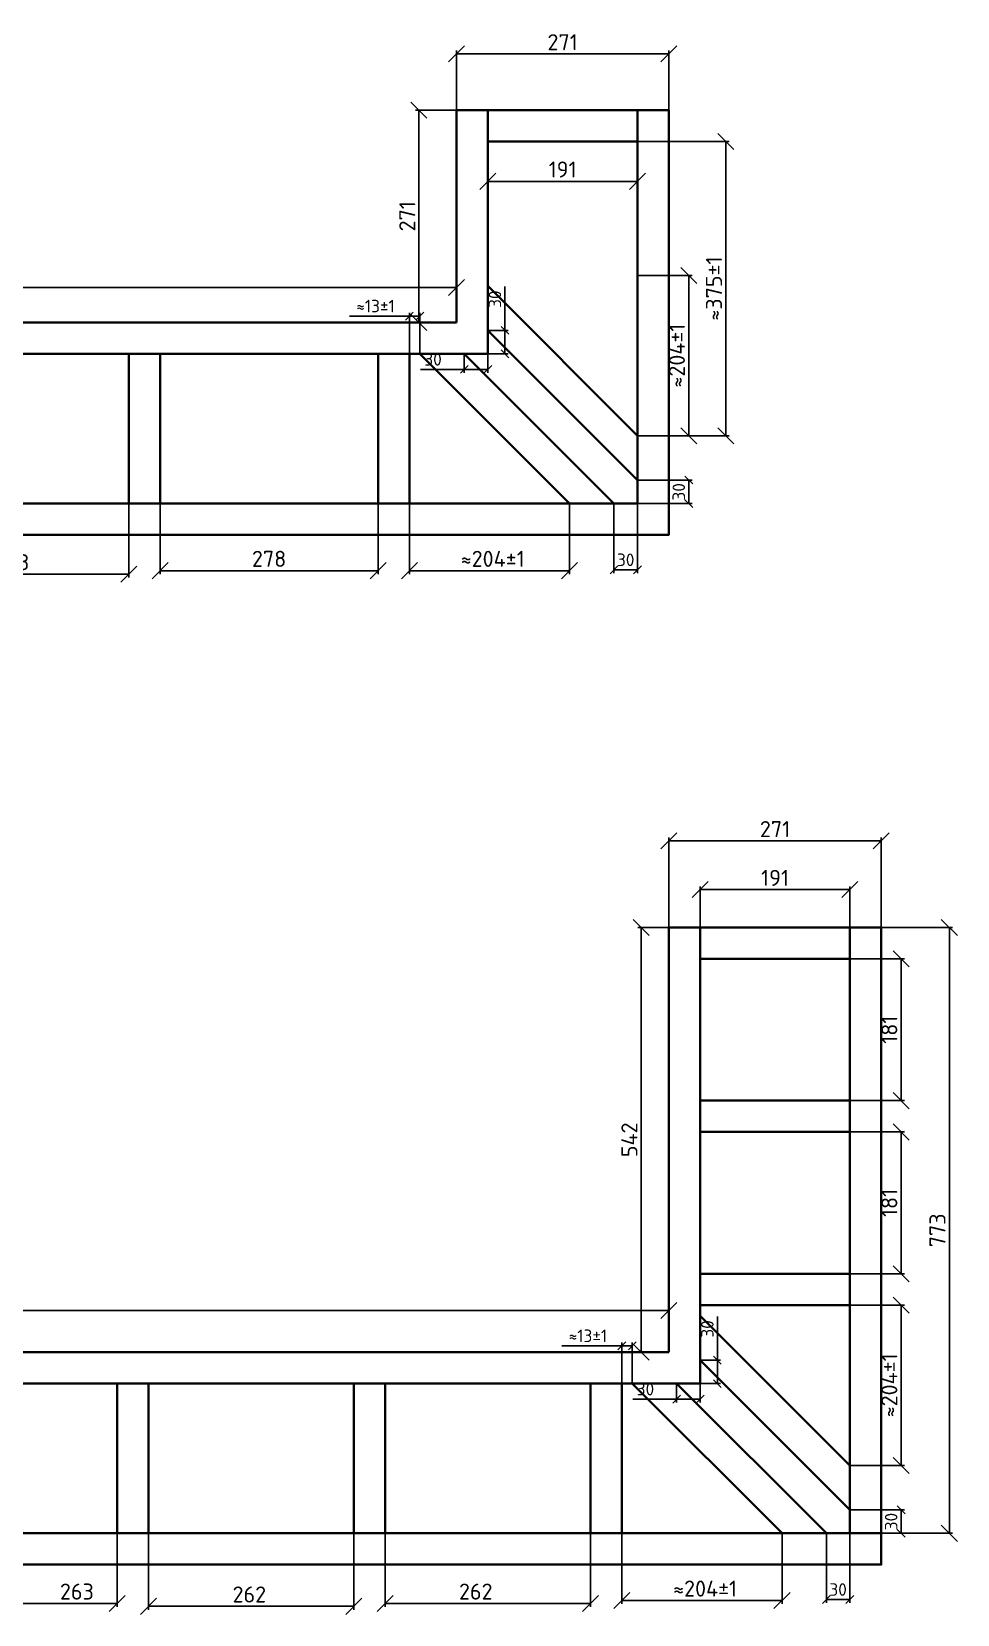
# Model space of a CAD drawing. Header units: millimetres. Extents: x 63961 to 279437, y 165795 to 374915.
# Drawn here: x 125062 to 126243, y 171550 to 173569 of the extents above; entities that cross this region are included whole.
import ezdxf

# ---------------------------------------------------------------- set-up
doc = ezdxf.new("R2010")
doc.units = ezdxf.units.MM
doc.linetypes.add('ACAD_ISO03W100', pattern=[30, 12, -18])
doc.layers.add('Профиль 40x40', color=220, linetype='Continuous', lineweight=35)
doc.layers.add('Размеры', color=150, linetype='Continuous', lineweight=0)
doc.layers.add('Ступень СМ305 Невидимая', color=52, linetype='ACAD_ISO03W100')
doc.styles.get("Standard").update_dxf_attribs({"font": 'isocpeur.ttf'})
doc.dimstyles.new('Копия Аннотативный', dxfattribs={"dimscale": 0, "dimtxt": 20.5, "dimasz": 20.5, "dimexe": 4.25, "dimexo": 0.625, "dimgap": 4.625, "dimtad": 1, "dimtxsty": 'Standard', "dimblk": 'OBLIQUE', "dimcen": 20.5, "dimclrd": 256, "dimclrt": 256, "dimadec": 0, "dimazin": 0, "dimtfac": 1, "dimtmove": 0, "dimatfit": 3, "dimfxl": 1, "dimtfillclr": 4, "dimarcsym": 0})

# ---------------------------------------------------------------- blocks, each defined once
blk = doc.blocks.new('_Oblique')
at = {"color": 0, "linetype": 'ByBlock', "lineweight": -2}
blk.add_line((-0.5, -0.5), (0.5, 0.5), dxfattribs=at)
blk = doc.blocks.new('*D342')
at = {"layer": 'Defpoints', "color": 0, "transparency": 16777216}
for p in [(125604.1, 173540.6), (125604.1, 173468.9), (125875.1, 173468.9)]:
    blk.add_point(p, dxfattribs=at)
at = {"layer": 'Размеры', "color": 0, "lineweight": -2, "transparency": 16777216}
for p, q in [((125604.1, 173469.6), (125604.1, 173544.9)), ((125875.1, 173469.6), (125875.1, 173544.9))]:
    blk.add_line(p, q, dxfattribs=at)
at = {"layer": 'Размеры', "lineweight": -2, "transparency": 16777216}
blk.add_line((125875.1, 173540.6), (125604.1, 173540.6), dxfattribs=at)
at = {"layer": 'Размеры', "lineweight": -2, "transparency": 16777216, "xscale": 20.5, "yscale": 20.5, "zscale": 20.5, "rotation": 180}
blk.add_blockref('_Oblique', (125604.1, 173540.6), dxfattribs=at)
at = {"layer": 'Размеры', "lineweight": -2, "transparency": 16777216, "xscale": 20.5, "yscale": 20.5, "zscale": 20.5}
blk.add_blockref('_Oblique', (125875.1, 173540.6), dxfattribs=at)
at = {"layer": 'Размеры', "transparency": 16777216, "insert": (125739.6, 173555.5), "char_height": 20.5, "attachment_point": 5}
blk.add_mtext('271', dxfattribs=at)
blk = doc.blocks.new('*D343')
at = {"layer": 'Defpoints', "color": 0, "transparency": 16777216}
for p in [(125604.1, 173468.9), (125556.3, 173197.9), (125604.1, 173197.9)]:
    blk.add_point(p, dxfattribs=at)
at = {"layer": 'Размеры', "color": 0, "lineweight": -2, "transparency": 16777216}
for p, q in [((125603.5, 173468.9), (125552.1, 173468.9)), ((125603.5, 173197.9), (125552.1, 173197.9))]:
    blk.add_line(p, q, dxfattribs=at)
at = {"layer": 'Размеры', "lineweight": -2, "transparency": 16777216}
blk.add_line((125556.3, 173468.9), (125556.3, 173197.9), dxfattribs=at)
at = {"layer": 'Размеры', "lineweight": -2, "transparency": 16777216, "xscale": 20.5, "yscale": 20.5, "zscale": 20.5}
for p, rotation in [((125556.3, 173468.9), 90), ((125556.3, 173197.9), 270)]:
    blk.add_blockref('_Oblique', p, dxfattribs=dict(at, rotation=rotation))
at = {"layer": 'Размеры', "transparency": 16777216, "insert": (125541.4, 173333.4), "char_height": 20.5, "attachment_point": 5, "rotation": 90}
blk.add_mtext('271', dxfattribs=at)
blk = doc.blocks.new('*D344')
at = {"layer": 'Defpoints', "color": 0, "transparency": 16777216}
for p in [(125835.1, 173257.9), (125835.1, 173053.5), (125900.5, 173053.5)]:
    blk.add_point(p, dxfattribs=at)
at = {"layer": 'Размеры', "color": 0, "lineweight": -2, "transparency": 16777216}
for p, q in [((125835.7, 173257.9), (125904.7, 173257.9)), ((125835.7, 173053.5), (125904.7, 173053.5))]:
    blk.add_line(p, q, dxfattribs=at)
at = {"layer": 'Размеры', "lineweight": -2, "transparency": 16777216}
blk.add_line((125900.5, 173257.9), (125900.5, 173053.5), dxfattribs=at)
at = {"layer": 'Размеры', "lineweight": -2, "transparency": 16777216, "xscale": 20.5, "yscale": 20.5, "zscale": 20.5}
for p, rotation in [((125900.5, 173257.9), 90), ((125900.5, 173053.5), 270)]:
    blk.add_blockref('_Oblique', p, dxfattribs=dict(at, rotation=rotation))
at = {"layer": 'Размеры', "transparency": 16777216, "insert": (125885.4, 173155.7), "char_height": 20.5, "attachment_point": 5, "rotation": 90}
blk.add_mtext('≈204%%P1', dxfattribs=at)
blk = doc.blocks.new('*D345')
at = {"layer": 'Defpoints', "color": 0, "transparency": 16777216}
for p in [(125544.1, 173206.1), (125544.1, 173157.9), (125557.5, 173157.9)]:
    blk.add_point(p, dxfattribs=at)
at = {"layer": 'Размеры', "lineweight": -2, "transparency": 16777216}
for p, q in [((125544.1, 173206.1), (125467.7, 173206.1)), ((125557.5, 173206.1), (125544.1, 173206.1))]:
    blk.add_line(p, q, dxfattribs=at)
at = {"layer": 'Размеры', "color": 0, "lineweight": -2, "transparency": 16777216}
for p, q in [((125544.1, 173158.6), (125544.1, 173210.3)), ((125557.5, 173158.6), (125557.5, 173210.3))]:
    blk.add_line(p, q, dxfattribs=at)
at = {"layer": 'Размеры', "lineweight": -2, "transparency": 16777216, "xscale": 10, "yscale": 10, "zscale": 10, "rotation": 180}
blk.add_blockref('_Oblique', (125544.1, 173206.1), dxfattribs=at)
at = {"layer": 'Размеры', "lineweight": -2, "transparency": 16777216, "xscale": 10, "yscale": 10, "zscale": 10}
blk.add_blockref('_Oblique', (125557.5, 173206.1), dxfattribs=at)
at = {"layer": 'Размеры', "transparency": 16777216, "insert": (125500.9, 173218.9), "char_height": 16, "attachment_point": 5}
blk.add_mtext('≈13%%P1', dxfattribs=at)
blk = doc.blocks.new('*D346')
at = {"layer": 'Defpoints', "color": 0, "transparency": 16777216}
for p in [(125544.1, 172966.9), (125748.5, 172966.9), (125544.1, 172881.3)]:
    blk.add_point(p, dxfattribs=at)
at = {"layer": 'Размеры', "color": 0, "lineweight": -2, "transparency": 16777216}
for p, q in [((125544.1, 172966.3), (125544.1, 172877)), ((125748.5, 172966.3), (125748.5, 172877))]:
    blk.add_line(p, q, dxfattribs=at)
at = {"layer": 'Размеры', "lineweight": -2, "transparency": 16777216}
blk.add_line((125748.5, 172881.3), (125544.1, 172881.3), dxfattribs=at)
at = {"layer": 'Размеры', "lineweight": -2, "transparency": 16777216, "xscale": 20.5, "yscale": 20.5, "zscale": 20.5, "rotation": 180}
blk.add_blockref('_Oblique', (125544.1, 172881.3), dxfattribs=at)
at = {"layer": 'Размеры', "lineweight": -2, "transparency": 16777216, "xscale": 20.5, "yscale": 20.5, "zscale": 20.5}
blk.add_blockref('_Oblique', (125748.5, 172881.3), dxfattribs=at)
at = {"layer": 'Размеры', "transparency": 16777216, "insert": (125650.4, 172896.4), "char_height": 20.5, "attachment_point": 5}
blk.add_mtext('≈204%%P1', dxfattribs=at)
blk = doc.blocks.new('*D347')
at = {"layer": 'Defpoints', "color": 0, "transparency": 16777216}
for p in [(125614.1, 173157.9), (125644.1, 173157.9), (125614.1, 173138.1)]:
    blk.add_point(p, dxfattribs=at)
at = {"layer": 'Размеры', "color": 0, "lineweight": -2, "transparency": 16777216}
for p, q in [((125614.1, 173157.3), (125614.1, 173133.8)), ((125644.1, 173157.3), (125644.1, 173133.8))]:
    blk.add_line(p, q, dxfattribs=at)
at = {"layer": 'Размеры', "lineweight": -2, "transparency": 16777216}
for p, q in [((125614.1, 173138.1), (125558.3, 173138.1)), ((125644.1, 173138.1), (125614.1, 173138.1))]:
    blk.add_line(p, q, dxfattribs=at)
at = {"layer": 'Размеры', "lineweight": -2, "transparency": 16777216, "xscale": 10, "yscale": 10, "zscale": 10, "rotation": 180}
blk.add_blockref('_Oblique', (125614.1, 173138.1), dxfattribs=at)
at = {"layer": 'Размеры', "lineweight": -2, "transparency": 16777216, "xscale": 10, "yscale": 10, "zscale": 10}
blk.add_blockref('_Oblique', (125644.1, 173138.1), dxfattribs=at)
at = {"layer": 'Размеры', "transparency": 16777216, "insert": (125574.3, 173150.9), "char_height": 16, "attachment_point": 5}
blk.add_mtext('30', dxfattribs=at)
blk = doc.blocks.new('*D348')
at = {"layer": 'Defpoints', "color": 0, "transparency": 16777216}
for p in [(125644.1, 173187.9), (125644.1, 173157.9), (125666, 173157.9)]:
    blk.add_point(p, dxfattribs=at)
at = {"layer": 'Размеры', "lineweight": -2, "transparency": 16777216}
for p, q in [((125666, 173187.9), (125666, 173243.7)), ((125666, 173157.9), (125666, 173187.9))]:
    blk.add_line(p, q, dxfattribs=at)
at = {"layer": 'Размеры', "color": 0, "lineweight": -2, "transparency": 16777216}
for p, q in [((125644.7, 173187.9), (125670.2, 173187.9)), ((125644.7, 173157.9), (125670.2, 173157.9))]:
    blk.add_line(p, q, dxfattribs=at)
at = {"layer": 'Размеры', "lineweight": -2, "transparency": 16777216, "xscale": 10, "yscale": 10, "zscale": 10}
for p, rotation in [((125666, 173187.9), 90), ((125666, 173157.9), 270)]:
    blk.add_blockref('_Oblique', p, dxfattribs=dict(at, rotation=rotation))
at = {"layer": 'Размеры', "transparency": 16777216, "insert": (125653.2, 173227.7), "char_height": 16, "attachment_point": 5, "rotation": 90}
blk.add_mtext('30', dxfattribs=at)
blk = doc.blocks.new('*D349')
at = {"layer": 'Defpoints', "color": 0, "transparency": 16777216}
for p in [(125835.1, 172996.9), (125835.1, 172966.9), (125900.6, 172966.9)]:
    blk.add_point(p, dxfattribs=at)
at = {"layer": 'Размеры', "color": 0, "lineweight": -2, "transparency": 16777216}
for p, q in [((125835.7, 172996.9), (125904.8, 172996.9)), ((125835.7, 172966.9), (125904.8, 172966.9))]:
    blk.add_line(p, q, dxfattribs=at)
at = {"layer": 'Размеры', "lineweight": -2, "transparency": 16777216}
blk.add_line((125900.6, 172996.9), (125900.6, 172966.9), dxfattribs=at)
at = {"layer": 'Размеры', "lineweight": -2, "transparency": 16777216, "xscale": 10, "yscale": 10, "zscale": 10}
for p, rotation in [((125900.6, 172996.9), 90), ((125900.6, 172966.9), 270)]:
    blk.add_blockref('_Oblique', p, dxfattribs=dict(at, rotation=rotation))
at = {"layer": 'Размеры', "transparency": 16777216, "insert": (125887.8, 172981.9), "char_height": 16, "attachment_point": 5, "rotation": 90}
blk.add_mtext('30', dxfattribs=at)
blk = doc.blocks.new('*D350')
at = {"layer": 'Defpoints', "color": 0, "transparency": 16777216}
for p in [(125805.1, 172966.9), (125835.1, 172966.9), (125805.1, 172882.4)]:
    blk.add_point(p, dxfattribs=at)
at = {"layer": 'Размеры', "color": 0, "lineweight": -2, "transparency": 16777216}
for p, q in [((125805.1, 172966.3), (125805.1, 172878.2)), ((125835.1, 172966.3), (125835.1, 172878.2))]:
    blk.add_line(p, q, dxfattribs=at)
at = {"layer": 'Размеры', "lineweight": -2, "transparency": 16777216}
blk.add_line((125835.1, 172882.4), (125805.1, 172882.4), dxfattribs=at)
at = {"layer": 'Размеры', "lineweight": -2, "transparency": 16777216, "xscale": 10, "yscale": 10, "zscale": 10, "rotation": 180}
blk.add_blockref('_Oblique', (125805.1, 172882.4), dxfattribs=at)
at = {"layer": 'Размеры', "lineweight": -2, "transparency": 16777216, "xscale": 10, "yscale": 10, "zscale": 10}
blk.add_blockref('_Oblique', (125835.1, 172882.4), dxfattribs=at)
at = {"layer": 'Размеры', "transparency": 16777216, "insert": (125820.1, 172895.2), "char_height": 16, "attachment_point": 5}
blk.add_mtext('30', dxfattribs=at)
blk = doc.blocks.new('*D351')
at = {"layer": 'Defpoints', "color": 0, "transparency": 16777216}
for p in [(125835.1, 173428.9), (125835.1, 173053.5), (125947.8, 173053.5)]:
    blk.add_point(p, dxfattribs=at)
at = {"layer": 'Размеры', "color": 0, "lineweight": -2, "transparency": 16777216}
for p, q in [((125835.7, 173428.9), (125952, 173428.9)), ((125835.7, 173053.5), (125952, 173053.5))]:
    blk.add_line(p, q, dxfattribs=at)
at = {"layer": 'Размеры', "lineweight": -2, "transparency": 16777216}
blk.add_line((125947.8, 173428.9), (125947.8, 173053.5), dxfattribs=at)
at = {"layer": 'Размеры', "lineweight": -2, "transparency": 16777216, "xscale": 20.5, "yscale": 20.5, "zscale": 20.5}
for p, rotation in [((125947.8, 173428.9), 90), ((125947.8, 173053.5), 270)]:
    blk.add_blockref('_Oblique', p, dxfattribs=dict(at, rotation=rotation))
at = {"layer": 'Размеры', "transparency": 16777216, "insert": (125932.7, 173241.2), "char_height": 20.5, "attachment_point": 5, "rotation": 90}
blk.add_mtext('≈375%%P1', dxfattribs=at)
blk = doc.blocks.new('*D352')
at = {"layer": 'Defpoints', "color": 0, "transparency": 16777216}
for p in [(125644.1, 173428.9), (125835.1, 173428.9), (125644.1, 173378)]:
    blk.add_point(p, dxfattribs=at)
at = {"layer": 'Размеры', "color": 0, "lineweight": -2, "transparency": 16777216}
for p, q in [((125644.1, 173428.3), (125644.1, 173373.7)), ((125835.1, 173428.3), (125835.1, 173373.7))]:
    blk.add_line(p, q, dxfattribs=at)
at = {"layer": 'Размеры', "lineweight": -2, "transparency": 16777216}
blk.add_line((125835.1, 173378), (125644.1, 173378), dxfattribs=at)
at = {"layer": 'Размеры', "lineweight": -2, "transparency": 16777216, "xscale": 20.5, "yscale": 20.5, "zscale": 20.5, "rotation": 180}
blk.add_blockref('_Oblique', (125644.1, 173378), dxfattribs=at)
at = {"layer": 'Размеры', "lineweight": -2, "transparency": 16777216, "xscale": 20.5, "yscale": 20.5, "zscale": 20.5}
blk.add_blockref('_Oblique', (125835.1, 173378), dxfattribs=at)
at = {"layer": 'Размеры', "transparency": 16777216, "insert": (125739.6, 173393.1), "char_height": 20.5, "attachment_point": 5}
blk.add_mtext('191', dxfattribs=at)
blk = doc.blocks.new('*D353')
at = {"layer": 'Defpoints', "color": 0, "transparency": 16777216}
for p in [(125226.1, 172966.9), (125504.1, 172966.9), (125226.1, 172881.3)]:
    blk.add_point(p, dxfattribs=at)
at = {"layer": 'Размеры', "color": 0, "lineweight": -2, "transparency": 16777216}
for p, q in [((125226.1, 172966.3), (125226.1, 172877)), ((125504.1, 172966.3), (125504.1, 172877))]:
    blk.add_line(p, q, dxfattribs=at)
at = {"layer": 'Размеры', "lineweight": -2, "transparency": 16777216}
blk.add_line((125504.1, 172881.3), (125226.1, 172881.3), dxfattribs=at)
at = {"layer": 'Размеры', "lineweight": -2, "transparency": 16777216, "xscale": 20.5, "yscale": 20.5, "zscale": 20.5, "rotation": 180}
blk.add_blockref('_Oblique', (125226.1, 172881.3), dxfattribs=at)
at = {"layer": 'Размеры', "lineweight": -2, "transparency": 16777216, "xscale": 20.5, "yscale": 20.5, "zscale": 20.5}
blk.add_blockref('_Oblique', (125504.1, 172881.3), dxfattribs=at)
at = {"layer": 'Размеры', "transparency": 16777216, "insert": (125365.1, 172896.4), "char_height": 20.5, "attachment_point": 5}
blk.add_mtext('278', dxfattribs=at)
blk = doc.blocks.new('*D354')
at = {"layer": 'Defpoints', "color": 0, "transparency": 16777216}
for p in [(124888.1, 173157.9), (125186.1, 172966.9), (124888.1, 172877)]:
    blk.add_point(p, dxfattribs=at)
at = {"layer": 'Размеры', "color": 0, "lineweight": -2, "transparency": 16777216}
for p, q in [((124888.1, 173157.3), (124888.1, 172872.8)), ((125186.1, 172966.3), (125186.1, 172872.8))]:
    blk.add_line(p, q, dxfattribs=at)
at = {"layer": 'Размеры', "lineweight": -2, "transparency": 16777216}
blk.add_line((125186.1, 172877), (124888.1, 172877), dxfattribs=at)
at = {"layer": 'Размеры', "lineweight": -2, "transparency": 16777216, "xscale": 20.5, "yscale": 20.5, "zscale": 20.5, "rotation": 180}
blk.add_blockref('_Oblique', (124888.1, 172877), dxfattribs=at)
at = {"layer": 'Размеры', "lineweight": -2, "transparency": 16777216, "xscale": 20.5, "yscale": 20.5, "zscale": 20.5}
blk.add_blockref('_Oblique', (125186.1, 172877), dxfattribs=at)
at = {"layer": 'Размеры', "transparency": 16777216, "insert": (125037.1, 172892.1), "char_height": 20.5, "attachment_point": 5}
blk.add_mtext('298', dxfattribs=at)
blk = doc.blocks.new('*D520')
at = {"layer": 'Defpoints', "color": 0, "transparency": 16777216}
for p in [(125875.1, 172536.7), (125875.1, 172426.2), (126146.1, 172426.2)]:
    blk.add_point(p, dxfattribs=at)
at = {"layer": 'Размеры', "color": 0, "lineweight": -2, "transparency": 16777216}
for p, q in [((125875.1, 172426.8), (125875.1, 172540.9)), ((126146.1, 172426.8), (126146.1, 172540.9))]:
    blk.add_line(p, q, dxfattribs=at)
at = {"layer": 'Размеры', "lineweight": -2, "transparency": 16777216}
blk.add_line((126146.1, 172536.7), (125875.1, 172536.7), dxfattribs=at)
at = {"layer": 'Размеры', "lineweight": -2, "transparency": 16777216, "xscale": 20.5, "yscale": 20.5, "zscale": 20.5, "rotation": 180}
blk.add_blockref('_Oblique', (125875.1, 172536.7), dxfattribs=at)
at = {"layer": 'Размеры', "lineweight": -2, "transparency": 16777216, "xscale": 20.5, "yscale": 20.5, "zscale": 20.5}
blk.add_blockref('_Oblique', (126146.1, 172536.7), dxfattribs=at)
at = {"layer": 'Размеры', "transparency": 16777216, "insert": (126010.6, 172551.6), "char_height": 20.5, "attachment_point": 5}
blk.add_mtext('271', dxfattribs=at)
blk = doc.blocks.new('*D521')
at = {"layer": 'Defpoints', "color": 0, "transparency": 16777216}
for p in [(126146.1, 172426.2), (124888.1, 171653.2), (126233, 171653.2)]:
    blk.add_point(p, dxfattribs=at)
at = {"layer": 'Размеры', "color": 0, "lineweight": -2, "transparency": 16777216}
for p, q in [((126146.7, 172426.2), (126237.2, 172426.2)), ((124888.7, 171653.2), (126237.2, 171653.2))]:
    blk.add_line(p, q, dxfattribs=at)
at = {"layer": 'Размеры', "lineweight": -2, "transparency": 16777216}
blk.add_line((126233, 172426.2), (126233, 171653.2), dxfattribs=at)
at = {"layer": 'Размеры', "lineweight": -2, "transparency": 16777216, "xscale": 20.5, "yscale": 20.5, "zscale": 20.5}
for p, rotation in [((126233, 172426.2), 90), ((126233, 171653.2), 270)]:
    blk.add_blockref('_Oblique', p, dxfattribs=dict(at, rotation=rotation))
at = {"layer": 'Размеры', "transparency": 16777216, "insert": (126217.9, 172039.7), "char_height": 20.5, "attachment_point": 5, "rotation": 90}
blk.add_mtext('773', dxfattribs=at)
blk = doc.blocks.new('*D522')
at = {"layer": 'Defpoints', "color": 0, "transparency": 16777216}
for p in [(124908.1, 171653.2), (125171.1, 171653.2), (124908.1, 171563.8)]:
    blk.add_point(p, dxfattribs=at)
at = {"layer": 'Размеры', "color": 0, "lineweight": -2, "transparency": 16777216}
for p, q in [((124908.1, 171652.6), (124908.1, 171559.6)), ((125171.1, 171652.6), (125171.1, 171559.6))]:
    blk.add_line(p, q, dxfattribs=at)
at = {"layer": 'Размеры', "lineweight": -2, "transparency": 16777216}
blk.add_line((125171.1, 171563.8), (124908.1, 171563.8), dxfattribs=at)
at = {"layer": 'Размеры', "lineweight": -2, "transparency": 16777216, "xscale": 20.5, "yscale": 20.5, "zscale": 20.5, "rotation": 180}
blk.add_blockref('_Oblique', (124908.1, 171563.8), dxfattribs=at)
at = {"layer": 'Размеры', "lineweight": -2, "transparency": 16777216, "xscale": 20.5, "yscale": 20.5, "zscale": 20.5}
blk.add_blockref('_Oblique', (125171.1, 171563.8), dxfattribs=at)
at = {"layer": 'Размеры', "transparency": 16777216, "insert": (125119.9, 171578.9), "char_height": 20.5, "attachment_point": 5}
blk.add_mtext('263', dxfattribs=at)
blk = doc.blocks.new('*D523')
at = {"layer": 'Defpoints', "color": 0, "transparency": 16777216}
for p in [(125211.1, 171653.2), (125473.1, 171653.2), (125473.1, 171560.1)]:
    blk.add_point(p, dxfattribs=at)
at = {"layer": 'Размеры', "color": 0, "lineweight": -2, "transparency": 16777216}
for p, q in [((125211.1, 171652.6), (125211.1, 171555.8)), ((125473.1, 171652.6), (125473.1, 171555.8))]:
    blk.add_line(p, q, dxfattribs=at)
at = {"layer": 'Размеры', "lineweight": -2, "transparency": 16777216}
blk.add_line((125211.1, 171560.1), (125473.1, 171560.1), dxfattribs=at)
at = {"layer": 'Размеры', "lineweight": -2, "transparency": 16777216, "xscale": 20.5, "yscale": 20.5, "zscale": 20.5, "rotation": 180}
blk.add_blockref('_Oblique', (125211.1, 171560.1), dxfattribs=at)
at = {"layer": 'Размеры', "lineweight": -2, "transparency": 16777216, "xscale": 20.5, "yscale": 20.5, "zscale": 20.5}
blk.add_blockref('_Oblique', (125473.1, 171560.1), dxfattribs=at)
at = {"layer": 'Размеры', "transparency": 16777216, "insert": (125339.9, 171575.2), "char_height": 20.5, "attachment_point": 5}
blk.add_mtext('262', dxfattribs=at)
blk = doc.blocks.new('*D524')
at = {"layer": 'Defpoints', "color": 0, "transparency": 16777216}
for p in [(125513.1, 171653.2), (125775.1, 171653.2), (125775.1, 171563.8)]:
    blk.add_point(p, dxfattribs=at)
at = {"layer": 'Размеры', "color": 0, "lineweight": -2, "transparency": 16777216}
for p, q in [((125513.1, 171652.6), (125513.1, 171559.6)), ((125775.1, 171652.6), (125775.1, 171559.6))]:
    blk.add_line(p, q, dxfattribs=at)
at = {"layer": 'Размеры', "lineweight": -2, "transparency": 16777216}
blk.add_line((125513.1, 171563.8), (125775.1, 171563.8), dxfattribs=at)
at = {"layer": 'Размеры', "lineweight": -2, "transparency": 16777216, "xscale": 20.5, "yscale": 20.5, "zscale": 20.5, "rotation": 180}
blk.add_blockref('_Oblique', (125513.1, 171563.8), dxfattribs=at)
at = {"layer": 'Размеры', "lineweight": -2, "transparency": 16777216, "xscale": 20.5, "yscale": 20.5, "zscale": 20.5}
blk.add_blockref('_Oblique', (125775.1, 171563.8), dxfattribs=at)
at = {"layer": 'Размеры', "transparency": 16777216, "insert": (125628.8, 171578.9), "char_height": 20.5, "attachment_point": 5}
blk.add_mtext('262', dxfattribs=at)
blk = doc.blocks.new('*D525')
at = {"layer": 'Defpoints', "color": 0, "transparency": 16777216}
for p in [(126105.5, 172165.2), (126171.5, 172165.2), (126105.5, 171984.2)]:
    blk.add_point(p, dxfattribs=at)
at = {"layer": 'Размеры', "color": 0, "lineweight": -2, "transparency": 16777216}
for p, q in [((126106.1, 172165.2), (126175.7, 172165.2)), ((126106.1, 171984.2), (126175.7, 171984.2))]:
    blk.add_line(p, q, dxfattribs=at)
at = {"layer": 'Размеры', "lineweight": -2, "transparency": 16777216}
blk.add_line((126171.5, 171984.2), (126171.5, 172165.2), dxfattribs=at)
at = {"layer": 'Размеры', "lineweight": -2, "transparency": 16777216, "xscale": 20.5, "yscale": 20.5, "zscale": 20.5}
for p, rotation in [((126171.5, 172165.2), 90), ((126171.5, 171984.2), 270)]:
    blk.add_blockref('_Oblique', p, dxfattribs=dict(at, rotation=rotation))
at = {"layer": 'Размеры', "transparency": 16777216, "insert": (126156.4, 172074.7), "char_height": 20.5, "attachment_point": 5, "rotation": 90}
blk.add_mtext('181', dxfattribs=at)
blk = doc.blocks.new('*D526')
at = {"layer": 'Defpoints', "color": 0, "transparency": 16777216}
for p in [(126105.5, 172386.2), (126171.5, 172386.2), (126105.5, 172205.2)]:
    blk.add_point(p, dxfattribs=at)
at = {"layer": 'Размеры', "color": 0, "lineweight": -2, "transparency": 16777216}
for p, q in [((126106.1, 172386.2), (126175.7, 172386.2)), ((126106.1, 172205.2), (126175.7, 172205.2))]:
    blk.add_line(p, q, dxfattribs=at)
at = {"layer": 'Размеры', "lineweight": -2, "transparency": 16777216}
blk.add_line((126171.5, 172205.2), (126171.5, 172386.2), dxfattribs=at)
at = {"layer": 'Размеры', "lineweight": -2, "transparency": 16777216, "xscale": 20.5, "yscale": 20.5, "zscale": 20.5}
for p, rotation in [((126171.5, 172386.2), 90), ((126171.5, 172205.2), 270)]:
    blk.add_blockref('_Oblique', p, dxfattribs=dict(at, rotation=rotation))
at = {"layer": 'Размеры', "transparency": 16777216, "insert": (126156.4, 172295.7), "char_height": 20.5, "attachment_point": 5, "rotation": 90}
blk.add_mtext('181', dxfattribs=at)
blk = doc.blocks.new('*D527')
at = {"layer": 'Defpoints', "color": 0, "transparency": 16777216}
for p in [(125915.1, 172474.4), (125915.1, 172426.2), (126106.1, 172426.2)]:
    blk.add_point(p, dxfattribs=at)
at = {"layer": 'Размеры', "color": 0, "lineweight": -2, "transparency": 16777216}
for p, q in [((125915.1, 172426.8), (125915.1, 172478.6)), ((126106.1, 172426.8), (126106.1, 172478.6))]:
    blk.add_line(p, q, dxfattribs=at)
at = {"layer": 'Размеры', "lineweight": -2, "transparency": 16777216}
blk.add_line((126106.1, 172474.4), (125915.1, 172474.4), dxfattribs=at)
at = {"layer": 'Размеры', "lineweight": -2, "transparency": 16777216, "xscale": 20.5, "yscale": 20.5, "zscale": 20.5, "rotation": 180}
blk.add_blockref('_Oblique', (125915.1, 172474.4), dxfattribs=at)
at = {"layer": 'Размеры', "lineweight": -2, "transparency": 16777216, "xscale": 20.5, "yscale": 20.5, "zscale": 20.5}
blk.add_blockref('_Oblique', (126106.1, 172474.4), dxfattribs=at)
at = {"layer": 'Размеры', "transparency": 16777216, "insert": (126010.6, 172489.4), "char_height": 20.5, "attachment_point": 5}
blk.add_mtext('191', dxfattribs=at)
blk = doc.blocks.new('*D528')
at = {"layer": 'Defpoints', "color": 0, "transparency": 16777216}
for p in [(126106.1, 171944.2), (126106.1, 171739.8), (126171.5, 171739.8)]:
    blk.add_point(p, dxfattribs=at)
at = {"layer": 'Размеры', "color": 0, "lineweight": -2, "transparency": 16777216}
for p, q in [((126106.7, 171944.2), (126175.7, 171944.2)), ((126106.7, 171739.8), (126175.7, 171739.8))]:
    blk.add_line(p, q, dxfattribs=at)
at = {"layer": 'Размеры', "lineweight": -2, "transparency": 16777216}
blk.add_line((126171.5, 171944.2), (126171.5, 171739.8), dxfattribs=at)
at = {"layer": 'Размеры', "lineweight": -2, "transparency": 16777216, "xscale": 20.5, "yscale": 20.5, "zscale": 20.5}
for p, rotation in [((126171.5, 171944.2), 90), ((126171.5, 171739.8), 270)]:
    blk.add_blockref('_Oblique', p, dxfattribs=dict(at, rotation=rotation))
at = {"layer": 'Размеры', "transparency": 16777216, "insert": (126156.4, 171842), "char_height": 20.5, "attachment_point": 5, "rotation": 90}
blk.add_mtext('≈204%%P1', dxfattribs=at)
blk = doc.blocks.new('*D529')
at = {"layer": 'Defpoints', "color": 0, "transparency": 16777216}
for p in [(125815.1, 171892.4), (125815.1, 171844.2), (125828.5, 171844.2)]:
    blk.add_point(p, dxfattribs=at)
at = {"layer": 'Размеры', "lineweight": -2, "transparency": 16777216}
for p, q in [((125815.1, 171892.4), (125738.7, 171892.4)), ((125828.5, 171892.4), (125815.1, 171892.4))]:
    blk.add_line(p, q, dxfattribs=at)
at = {"layer": 'Размеры', "color": 0, "lineweight": -2, "transparency": 16777216}
for p, q in [((125815.1, 171844.8), (125815.1, 171896.6)), ((125828.5, 171844.8), (125828.5, 171896.6))]:
    blk.add_line(p, q, dxfattribs=at)
at = {"layer": 'Размеры', "lineweight": -2, "transparency": 16777216, "xscale": 10, "yscale": 10, "zscale": 10, "rotation": 180}
blk.add_blockref('_Oblique', (125815.1, 171892.4), dxfattribs=at)
at = {"layer": 'Размеры', "lineweight": -2, "transparency": 16777216, "xscale": 10, "yscale": 10, "zscale": 10}
blk.add_blockref('_Oblique', (125828.5, 171892.4), dxfattribs=at)
at = {"layer": 'Размеры', "transparency": 16777216, "insert": (125771.9, 171905.2), "char_height": 16, "attachment_point": 5}
blk.add_mtext('≈13%%P1', dxfattribs=at)
blk = doc.blocks.new('*D530')
at = {"layer": 'Defpoints', "color": 0, "transparency": 16777216}
for p in [(125815.1, 171653.2), (126019.5, 171653.2), (125815.1, 171567.6)]:
    blk.add_point(p, dxfattribs=at)
at = {"layer": 'Размеры', "color": 0, "lineweight": -2, "transparency": 16777216}
for p, q in [((125815.1, 171652.6), (125815.1, 171563.3)), ((126019.5, 171652.6), (126019.5, 171563.3))]:
    blk.add_line(p, q, dxfattribs=at)
at = {"layer": 'Размеры', "lineweight": -2, "transparency": 16777216}
blk.add_line((126019.5, 171567.6), (125815.1, 171567.6), dxfattribs=at)
at = {"layer": 'Размеры', "lineweight": -2, "transparency": 16777216, "xscale": 20.5, "yscale": 20.5, "zscale": 20.5, "rotation": 180}
blk.add_blockref('_Oblique', (125815.1, 171567.6), dxfattribs=at)
at = {"layer": 'Размеры', "lineweight": -2, "transparency": 16777216, "xscale": 20.5, "yscale": 20.5, "zscale": 20.5}
blk.add_blockref('_Oblique', (126019.5, 171567.6), dxfattribs=at)
at = {"layer": 'Размеры', "transparency": 16777216, "insert": (125921.4, 171582.7), "char_height": 20.5, "attachment_point": 5}
blk.add_mtext('≈204%%P1', dxfattribs=at)
blk = doc.blocks.new('*D531')
at = {"layer": 'Defpoints', "color": 0, "transparency": 16777216}
for p in [(125885.1, 171844.2), (125915.1, 171844.2), (125885.1, 171824.4)]:
    blk.add_point(p, dxfattribs=at)
at = {"layer": 'Размеры', "color": 0, "lineweight": -2, "transparency": 16777216}
for p, q in [((125885.1, 171843.6), (125885.1, 171820.1)), ((125915.1, 171843.6), (125915.1, 171820.1))]:
    blk.add_line(p, q, dxfattribs=at)
at = {"layer": 'Размеры', "lineweight": -2, "transparency": 16777216}
for p, q in [((125885.1, 171824.4), (125829.3, 171824.4)), ((125915.1, 171824.4), (125885.1, 171824.4))]:
    blk.add_line(p, q, dxfattribs=at)
at = {"layer": 'Размеры', "lineweight": -2, "transparency": 16777216, "xscale": 10, "yscale": 10, "zscale": 10, "rotation": 180}
blk.add_blockref('_Oblique', (125885.1, 171824.4), dxfattribs=at)
at = {"layer": 'Размеры', "lineweight": -2, "transparency": 16777216, "xscale": 10, "yscale": 10, "zscale": 10}
blk.add_blockref('_Oblique', (125915.1, 171824.4), dxfattribs=at)
at = {"layer": 'Размеры', "transparency": 16777216, "insert": (125845.3, 171837.2), "char_height": 16, "attachment_point": 5}
blk.add_mtext('30', dxfattribs=at)
blk = doc.blocks.new('*D532')
at = {"layer": 'Defpoints', "color": 0, "transparency": 16777216}
for p in [(125915.1, 171874.2), (125915.1, 171844.2), (125937, 171844.2)]:
    blk.add_point(p, dxfattribs=at)
at = {"layer": 'Размеры', "lineweight": -2, "transparency": 16777216}
for p, q in [((125937, 171874.2), (125937, 171930)), ((125937, 171844.2), (125937, 171874.2))]:
    blk.add_line(p, q, dxfattribs=at)
at = {"layer": 'Размеры', "color": 0, "lineweight": -2, "transparency": 16777216}
for p, q in [((125915.7, 171874.2), (125941.2, 171874.2)), ((125915.7, 171844.2), (125941.2, 171844.2))]:
    blk.add_line(p, q, dxfattribs=at)
at = {"layer": 'Размеры', "lineweight": -2, "transparency": 16777216, "xscale": 10, "yscale": 10, "zscale": 10}
for p, rotation in [((125937, 171874.2), 90), ((125937, 171844.2), 270)]:
    blk.add_blockref('_Oblique', p, dxfattribs=dict(at, rotation=rotation))
at = {"layer": 'Размеры', "transparency": 16777216, "insert": (125924.2, 171914), "char_height": 16, "attachment_point": 5, "rotation": 90}
blk.add_mtext('30', dxfattribs=at)
blk = doc.blocks.new('*D533')
at = {"layer": 'Defpoints', "color": 0, "transparency": 16777216}
for p in [(125875.1, 172426.2), (125839.9, 171884.2), (125875.1, 171884.2)]:
    blk.add_point(p, dxfattribs=at)
at = {"layer": 'Размеры', "color": 0, "lineweight": -2, "transparency": 16777216}
for p, q in [((125874.5, 172426.2), (125835.6, 172426.2)), ((125874.5, 171884.2), (125835.6, 171884.2))]:
    blk.add_line(p, q, dxfattribs=at)
at = {"layer": 'Размеры', "lineweight": -2, "transparency": 16777216}
blk.add_line((125839.9, 172426.2), (125839.9, 171884.2), dxfattribs=at)
at = {"layer": 'Размеры', "lineweight": -2, "transparency": 16777216, "xscale": 20.5, "yscale": 20.5, "zscale": 20.5}
for p, rotation in [((125839.9, 172426.2), 90), ((125839.9, 171884.2), 270)]:
    blk.add_blockref('_Oblique', p, dxfattribs=dict(at, rotation=rotation))
at = {"layer": 'Размеры', "transparency": 16777216, "insert": (125824.8, 172155.2), "char_height": 20.5, "attachment_point": 5, "rotation": 90}
blk.add_mtext('542', dxfattribs=at)
blk = doc.blocks.new('*D534')
at = {"layer": 'Defpoints', "color": 0, "transparency": 16777216}
for p in [(126106.1, 171683.2), (126106.1, 171653.2), (126171.6, 171653.2)]:
    blk.add_point(p, dxfattribs=at)
at = {"layer": 'Размеры', "color": 0, "lineweight": -2, "transparency": 16777216}
for p, q in [((126106.7, 171683.2), (126175.8, 171683.2)), ((126106.7, 171653.2), (126175.8, 171653.2))]:
    blk.add_line(p, q, dxfattribs=at)
at = {"layer": 'Размеры', "lineweight": -2, "transparency": 16777216}
blk.add_line((126171.6, 171683.2), (126171.6, 171653.2), dxfattribs=at)
at = {"layer": 'Размеры', "lineweight": -2, "transparency": 16777216, "xscale": 10, "yscale": 10, "zscale": 10}
for p, rotation in [((126171.6, 171683.2), 90), ((126171.6, 171653.2), 270)]:
    blk.add_blockref('_Oblique', p, dxfattribs=dict(at, rotation=rotation))
at = {"layer": 'Размеры', "transparency": 16777216, "insert": (126158.8, 171668.2), "char_height": 16, "attachment_point": 5, "rotation": 90}
blk.add_mtext('30', dxfattribs=at)
blk = doc.blocks.new('*D535')
at = {"layer": 'Defpoints', "color": 0, "transparency": 16777216}
for p in [(126076.1, 171653.2), (126106.1, 171653.2), (126076.1, 171568.7)]:
    blk.add_point(p, dxfattribs=at)
at = {"layer": 'Размеры', "color": 0, "lineweight": -2, "transparency": 16777216}
for p, q in [((126076.1, 171652.6), (126076.1, 171564.5)), ((126106.1, 171652.6), (126106.1, 171564.5))]:
    blk.add_line(p, q, dxfattribs=at)
at = {"layer": 'Размеры', "lineweight": -2, "transparency": 16777216}
blk.add_line((126106.1, 171568.7), (126076.1, 171568.7), dxfattribs=at)
at = {"layer": 'Размеры', "lineweight": -2, "transparency": 16777216, "xscale": 10, "yscale": 10, "zscale": 10, "rotation": 180}
blk.add_blockref('_Oblique', (126076.1, 171568.7), dxfattribs=at)
at = {"layer": 'Размеры', "lineweight": -2, "transparency": 16777216, "xscale": 10, "yscale": 10, "zscale": 10}
blk.add_blockref('_Oblique', (126106.1, 171568.7), dxfattribs=at)
at = {"layer": 'Размеры', "transparency": 16777216, "insert": (126091.1, 171581.5), "char_height": 16, "attachment_point": 5}
blk.add_mtext('30', dxfattribs=at)
blk = doc.blocks.new('*D542')
at = {"layer": 'Defpoints', "color": 0, "transparency": 16777216}
for p in [(125875.1, 171937.6), (123901.1, 171884.2), (125875.1, 171884.2)]:
    blk.add_point(p, dxfattribs=at)
at = {"layer": 'Размеры', "color": 0, "lineweight": -2, "transparency": 16777216}
for p, q in [((123901.1, 171884.8), (123901.1, 171941.9)), ((125875.1, 171884.8), (125875.1, 171941.9))]:
    blk.add_line(p, q, dxfattribs=at)
at = {"layer": 'Размеры', "lineweight": -2, "transparency": 16777216}
blk.add_line((123901.1, 171937.6), (125875.1, 171937.6), dxfattribs=at)
at = {"layer": 'Размеры', "lineweight": -2, "transparency": 16777216, "xscale": 20.5, "yscale": 20.5, "zscale": 20.5, "rotation": 180}
blk.add_blockref('_Oblique', (123901.1, 171937.6), dxfattribs=at)
at = {"layer": 'Размеры', "lineweight": -2, "transparency": 16777216, "xscale": 20.5, "yscale": 20.5, "zscale": 20.5}
blk.add_blockref('_Oblique', (125875.1, 171937.6), dxfattribs=at)
at = {"layer": 'Размеры', "transparency": 16777216, "insert": (124888.1, 171952.7), "char_height": 20.5, "attachment_point": 5}
blk.add_mtext('1974', dxfattribs=at)
blk = doc.blocks.new('*D545')
at = {"layer": 'Defpoints', "color": 0, "transparency": 16777216}
for p in [(125604.1, 173242.5), (124172.1, 173197.9), (125604.1, 173197.9)]:
    blk.add_point(p, dxfattribs=at)
at = {"layer": 'Размеры', "color": 0, "lineweight": -2, "transparency": 16777216}
for p, q in [((124172.1, 173198.6), (124172.1, 173246.7)), ((125604.1, 173198.6), (125604.1, 173246.7))]:
    blk.add_line(p, q, dxfattribs=at)
at = {"layer": 'Размеры', "lineweight": -2, "transparency": 16777216}
blk.add_line((124172.1, 173242.5), (125604.1, 173242.5), dxfattribs=at)
at = {"layer": 'Размеры', "lineweight": -2, "transparency": 16777216, "xscale": 20.5, "yscale": 20.5, "zscale": 20.5, "rotation": 180}
blk.add_blockref('_Oblique', (124172.1, 173242.5), dxfattribs=at)
at = {"layer": 'Размеры', "lineweight": -2, "transparency": 16777216, "xscale": 20.5, "yscale": 20.5, "zscale": 20.5}
blk.add_blockref('_Oblique', (125604.1, 173242.5), dxfattribs=at)
at = {"layer": 'Размеры', "transparency": 16777216, "insert": (124888.1, 173257.6), "char_height": 20.5, "attachment_point": 5}
blk.add_mtext('1432', dxfattribs=at)

msp = doc.modelspace()

# ---------------------------------------------------------------- linework, layer by layer
at = {"layer": 'Профиль 40x40'}
for p, q in [((125835.106, 173053.497), (125644.106, 173244.497)), ((125835.106, 172996.928), (125644.106, 173187.928)), ((125748.537, 172966.928), (125557.537, 173157.928)), ((125805.106, 172966.928), (125614.106, 173157.928)), ((125875.106, 172426.223), (125915.106, 172426.223)), ((125915.106, 172426.223), (125915.106, 171844.223)), ((126106.106, 171739.792), (125915.106, 171930.792)), ((126106.106, 171683.223), (125915.106, 171874.223)), ((125915.106, 171844.223), (124888.106, 171844.223)), ((126019.537, 171653.223), (125828.537, 171844.223)), ((126076.106, 171653.223), (125885.106, 171844.223))]:
    msp.add_line(p, q, dxfattribs=at)
for points in [[(125604.106, 173157.928), (125644.106, 173157.928), (125644.106, 173468.928), (125604.106, 173468.928), (125604.106, 173197.928)], [(125835.106, 172926.928), (125875.106, 172926.928), (125875.106, 173468.928), (125835.106, 173468.928), (125835.106, 172966.928)], [(125604.106, 173197.928), (124888.106, 173197.928)], [(124888.106, 173157.928), (125644.106, 173157.928), (125644.106, 173197.928)], [(125835.106, 172966.928), (124888.106, 172966.928)], [(124888.106, 172926.928), (125875.106, 172926.928), (125875.106, 172966.928)], [(125915.106, 172386.223), (126106.106, 172386.223), (126106.106, 172426.223), (125875.106, 172426.223), (125875.106, 171884.223)], [(125875.106, 171884.223), (124888.106, 171884.223)], [(124888.106, 171613.223), (126146.106, 171613.223), (126146.106, 171653.223), (124888.106, 171653.223)]]:
    msp.add_lwpolyline(points, dxfattribs=at)
for points in [[(125835.106, 173468.928), (125644.106, 173468.928), (125644.106, 173428.928), (125835.106, 173428.928)], [(125226.106, 173157.928), (125186.106, 173157.928), (125186.106, 172966.928), (125226.106, 172966.928)], [(125544.106, 173157.928), (125504.106, 173157.928), (125504.106, 172966.928), (125544.106, 172966.928)], [(126146.106, 172426.223), (126106.106, 172426.223), (126106.106, 171653.223), (126146.106, 171653.223)], [(126106.106, 172205.223), (125915.106, 172205.223), (125915.106, 172165.223), (126106.106, 172165.223)], [(126106.106, 171984.223), (125915.106, 171984.223), (125915.106, 171944.223), (126106.106, 171944.223)], [(125211.106, 171844.223), (125171.106, 171844.223), (125171.106, 171653.223), (125211.106, 171653.223)], [(125513.106, 171844.223), (125473.106, 171844.223), (125473.106, 171653.223), (125513.106, 171653.223)], [(125815.106, 171844.223), (125775.106, 171844.223), (125775.106, 171653.223), (125815.106, 171653.223)]]:
    msp.add_lwpolyline(points, close=True, dxfattribs=at)
at = {"layer": 'Размеры'}
msp.add_line((125644.106, 173157.928), (125644.106, 173257.928), dxfattribs=at)
at = {"layer": 'Ступень СМ305 Невидимая', "lineweight": 0}
for p, q in [((125604.106, 173468.928), (125604.106, 173197.928)), ((125604.106, 173197.928), (124888.106, 173197.928)), ((125875.106, 172926.928), (124888.106, 172926.928))]:
    msp.add_line(p, q, dxfattribs=at)

# ---------------------------------------------------------------- dimensions: what is measured, and where the dimension line sits
at = {"layer": 'Размеры'}
for base, p1, p2, angle, picture, middle in [((125604.106, 173540.601), (125875.106, 173468.928), (125604.106, 173468.928), 180, '*D342', (125739.606, 173555.518)), ((125556.337, 173197.928), (125604.106, 173468.928), (125604.106, 173197.928), 90, '*D343', (125541.42, 173333.428)), ((125644.106, 173377.968), (125835.106, 173428.928), (125644.106, 173428.928), 180, '*D352', (125739.606, 173393.06)), ((124888.106, 172877.047), (125186.106, 172966.928), (124888.106, 173157.928), 180, '*D354', (125037.106, 172892.139)), ((125226.106, 172881.297), (125504.106, 172966.928), (125226.106, 172966.928), 180, '*D353', (125365.106, 172896.389)), ((125915.106, 172474.351), (126106.106, 172426.223), (125915.106, 172426.223), 180, '*D527', (126010.606, 172489.443)), ((125839.855, 171884.223), (125875.106, 172426.223), (125875.106, 171884.223), 90, '*D533', (125824.763, 172155.223))]:
    dim = msp.add_linear_dim(base=base, p1=p1, p2=p2, angle=angle, dimstyle='Копия Аннотативный', dxfattribs=at)
    dim.commit()
    dim.dimension.update_dxf_attribs({"geometry": picture, "text_midpoint": middle})
for base, p1, p2, text, picture, middle in [((125947.778, 173053.497), (125835.106, 173428.928), (125835.106, 173053.497), '≈375%%P1', '*D351', (125932.679, 173241.212)), ((125900.492, 173053.497), (125835.106, 173257.928), (125835.106, 173053.497), '≈204%%P1', '*D344', (125885.4, 173155.712)), ((126171.492, 171739.792), (126106.106, 171944.223), (126106.106, 171739.792), '≈204%%P1', '*D528', (126156.4, 171842.008))]:
    dim = msp.add_linear_dim(base=base, p1=p1, p2=p2, angle=90, text=text, dimstyle='Копия Аннотативный', dxfattribs=at)
    dim.commit()
    dim.dimension.update_dxf_attribs({"geometry": picture, "text_midpoint": middle})
for base, p1, p2, picture, middle in [((125604.106, 173242.493), (124172.106, 173197.928), (125604.106, 173197.928), '*D545', (124888.106, 173257.592)), ((125875.106, 171937.602), (123901.106, 171884.223), (125875.106, 171884.223), '*D542', (124888.106, 171952.693))]:
    dim = msp.add_linear_dim(base=base, p1=p1, p2=p2, dimstyle='Копия Аннотативный', dxfattribs=at)
    dim.commit()
    dim.dimension.update_dxf_attribs({"geometry": picture, "text_midpoint": middle})
for base, p1, p2, angle, picture, middle in [((125665.964, 173157.928), (125644.106, 173187.928), (125644.106, 173157.928), 90, '*D348', (125665.964, 173227.694)), ((125614.106, 173138.061), (125644.106, 173157.928), (125614.106, 173157.928), 180, '*D347', (125574.34, 173138.061)), ((125900.562, 172966.928), (125835.106, 172996.928), (125835.106, 172966.928), 90, '*D349', (125900.562, 172981.928)), ((125805.106, 172882.42), (125835.106, 172966.928), (125805.106, 172966.928), 180, '*D350', (125820.106, 172882.42)), ((125936.964, 171844.223), (125915.106, 171874.223), (125915.106, 171844.223), 90, '*D532', (125936.964, 171913.989)), ((125885.106, 171824.356), (125915.106, 171844.223), (125885.106, 171844.223), 180, '*D531', (125845.34, 171824.356)), ((126171.562, 171653.223), (126106.106, 171683.223), (126106.106, 171653.223), 90, '*D534', (126171.562, 171668.223)), ((126076.106, 171568.715), (126106.106, 171653.223), (126076.106, 171653.223), 180, '*D535', (126091.106, 171568.715))]:
    dim = msp.add_linear_dim(base=base, p1=p1, p2=p2, angle=angle, dimstyle='Копия Аннотативный', override={"dimtxt": 16, "dimasz": 10}, dxfattribs=at)
    dim.commit()
    dim.dimension.update_dxf_attribs({"geometry": picture, "text_midpoint": middle, "dimtype": 160})
for base, p1, p2, picture, middle in [((125544.106, 173206.083), (125557.537, 173157.928), (125544.106, 173157.928), '*D345', (125500.897, 173218.883)), ((125815.106, 171892.379), (125828.537, 171844.223), (125815.106, 171844.223), '*D529', (125771.897, 171905.178))]:
    dim = msp.add_linear_dim(base=base, p1=p1, p2=p2, angle=180, text='≈13%%P1', dimstyle='Копия Аннотативный', override={"dimtxt": 16, "dimasz": 10}, dxfattribs=at)
    dim.commit()
    dim.dimension.update_dxf_attribs({"geometry": picture, "text_midpoint": middle})
for base, p1, p2, picture, middle in [((125544.106, 172881.297), (125748.537, 172966.928), (125544.106, 172966.928), '*D346', (125650.449, 172881.297)), ((125815.106, 171567.592), (126019.537, 171653.223), (125815.106, 171653.223), '*D530', (125921.449, 171567.592))]:
    dim = msp.add_linear_dim(base=base, p1=p1, p2=p2, angle=180, text='≈204%%P1', dimstyle='Копия Аннотативный', dxfattribs=at)
    dim.commit()
    dim.dimension.update_dxf_attribs({"geometry": picture, "text_midpoint": middle, "dimtype": 160})
for base, p1, p2, angle, picture, middle in [((125875.106, 172536.66), (126146.106, 172426.223), (125875.106, 172426.223), 180, '*D520', (126010.606, 172536.66)), ((126232.965, 171653.223), (126146.106, 172426.223), (124888.106, 171653.223), 90, '*D521', (126232.965, 172039.723)), ((126171.492, 172386.223), (126105.481, 172205.223), (126105.481, 172386.223), 90, '*D526', (126171.492, 172295.723)), ((126171.492, 172165.223), (126105.481, 171984.223), (126105.481, 172165.223), 90, '*D525', (126171.492, 172074.723)), ((124908.106, 171563.842), (125171.106, 171653.223), (124908.106, 171653.223), 180, '*D522', (125119.855, 171563.842)), ((125473.106, 171560.092), (125211.106, 171653.223), (125473.106, 171653.223), 180, '*D523', (125339.855, 171560.092)), ((125775.106, 171563.842), (125513.106, 171653.223), (125775.106, 171653.223), 180, '*D524', (125628.796, 171563.842))]:
    dim = msp.add_linear_dim(base=base, p1=p1, p2=p2, angle=angle, dimstyle='Копия Аннотативный', dxfattribs=at)
    dim.commit()
    dim.dimension.update_dxf_attribs({"geometry": picture, "text_midpoint": middle, "dimtype": 160})

doc.saveas('drawing.dxf')
